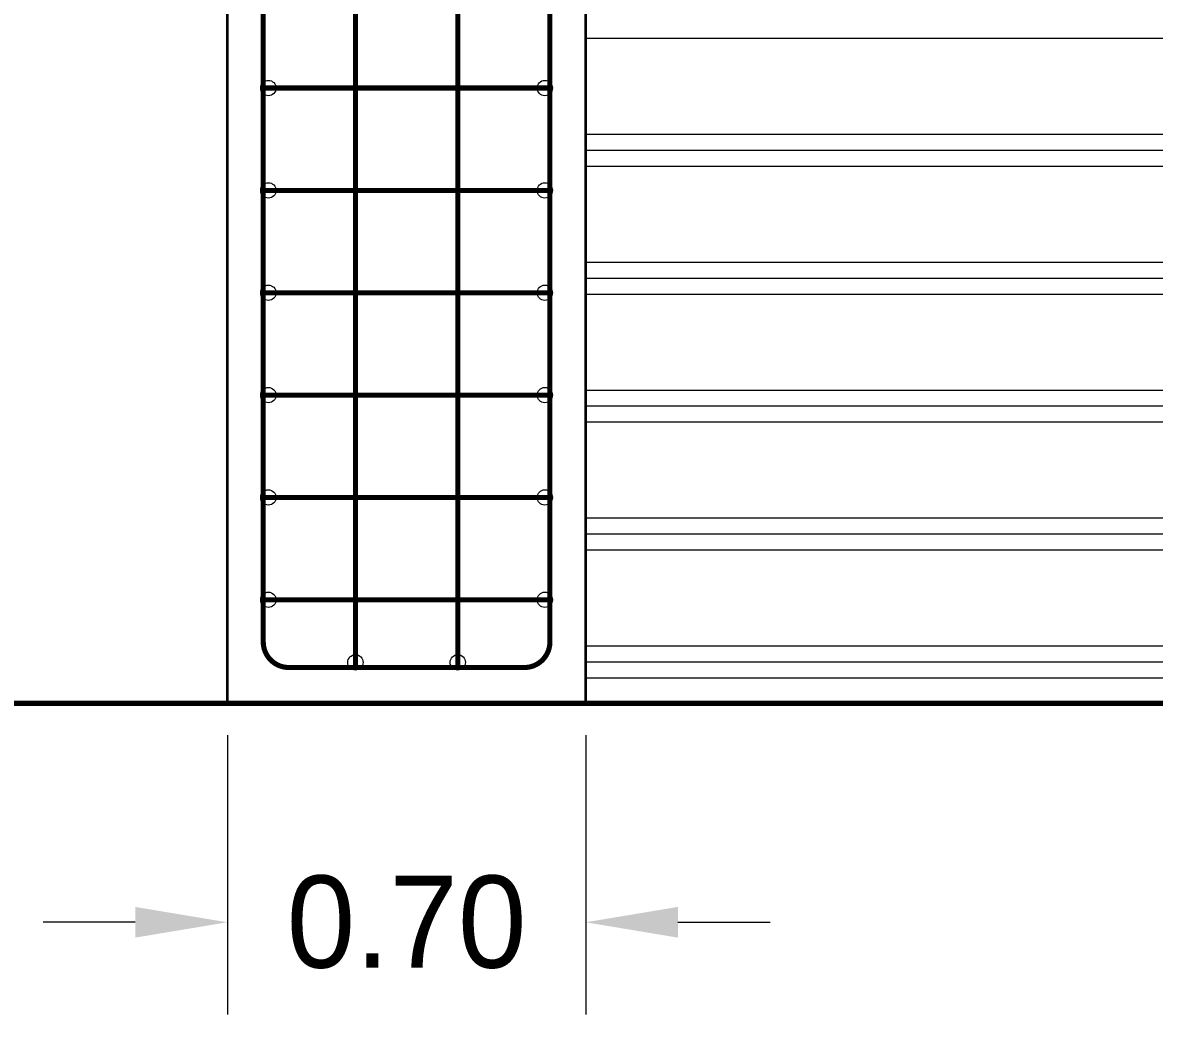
# Model space of a CAD drawing. Extents: x 10599 to 11843, y 9771 to 9967.
# Drawn here: x 11040.366 to 11042.577, y 9957.343 to 9959.281 of the extents above; entities that cross this region are included whole.
import ezdxf

# ---------------------------------------------------------------- set-up
doc = ezdxf.new("R2010")
doc.units = 0
doc.header["$MEASUREMENT"] = 0
doc.layers.add('taller', color=3, linetype='Continuous')
doc.dimstyles.get("Standard").update_dxf_attribs({"dimtxt": 0.18, "dimasz": 0.18, "dimexe": 0.18, "dimexo": 0.0625, "dimgap": 0.09, "dimtad": 0, "dimtih": 1, "dimtoh": 1, "dimdec": 4, "dimzin": 0, "dimdsep": 46, "dimtxsty": 'Standard', "dimcen": 0.09, "dimclrd": 254, "dimclre": 254, "dimadec": 0, "dimazin": 0, "dimtfac": 1, "dimtdec": 4, "dimtofl": 0, "dimtmove": 0, "dimatfit": 3, "dimfxl": 0, "dimtolj": 1, "dimtzin": 0, "dimarcsym": 0})

# ---------------------------------------------------------------- blocks, each defined once
blk = doc.blocks.new('*D28')
at = {"layer": 'taller', "color": 254, "linetype": 'Continuous', "lineweight": 0, "transparency": 16777216}
for p, q in [((11040.7663, 9957.8879), (11040.7663, 9957.3426)), ((11041.4663, 9957.8879), (11041.4663, 9957.3426)), ((11040.5863, 9957.5226), (11040.4063, 9957.5226)), ((11041.6463, 9957.5226), (11041.8263, 9957.5226))]:
    blk.add_line(p, q, dxfattribs=at)
for points in [[(11040.5863, 9957.5526), (11040.5863, 9957.4926), (11040.7663, 9957.5226)], [(11041.6463, 9957.5526), (11041.6463, 9957.4926), (11041.4663, 9957.5226)]]:
    blk.add_solid(points, dxfattribs=at)
at = {"layer": 'taller', "color": 0, "linetype": 'Continuous', "lineweight": 0, "transparency": 16777216, "insert": (11041.1163, 9957.5226), "char_height": 0.18, "attachment_point": 5}
blk.add_mtext('\\A1;0.70', dxfattribs=at)

msp = doc.modelspace()

# ---------------------------------------------------------------- hatches: boundary and pattern name
at = {"layer": 'taller', "linetype": 'Continuous', "lineweight": 0, "ltscale": 0.5}
h = msp.add_hatch(dxfattribs=at)
h.set_pattern_fill('PLAST')
h.paths.add_polyline_path([(11039.2663, 9959.2504), (11037.3209, 9959.2504), (11037.3183, 9959.1754), (11037.3183, 9958.7201), (11037.3663, 9957.9504), (11039.2663, 9957.9504)])
h.paths.add_polyline_path([(11043.4589, 9958.5562), (11043.4447, 9959.2504), (11041.4663, 9959.2504), (11041.4663, 9957.9504), (11043.3663, 9957.9504)])
at = {"layer": 'taller', "linetype": 'Continuous', "lineweight": 0}
h = msp.add_hatch(dxfattribs=at)
h.set_pattern_fill('GRAVEL', color=5)
h.set_pattern_definition([(228.0127875, (2.252365, 2), (-8, -9), [0.134536, -13.31908805]), (184.96974073, (2.162365, 1.9), (12, 1), [0.230868, -22.85592476]), (132.5104471, (1.932365, 1.88), (10, -11), [0.162788, -16.116032596]), (267.273689, (1.542365, 1.63), (1, 20), [0.210238, -20.81355804]), (292.83365418, (1.532365, 1.42), (-5, 12), [0.206155, -20.40937313]), (357.273689, (1.612365, 1.23), (-20, 1), [0.210238, -20.81355804]), (37.69424047, (1.822365, 1.22), (-13, -10), [0.278029, -27.52484855]), (72.25532837, (2.042365, 1.39), (7, 22), [0.262488, -25.9863215]), (121.4295656, (2.122365, 1.64), (-8, 13), [0.21095, -20.88407311]), (175.2363583, (2.012365, 1.82), (11, -1), [0.240832, -11.80076258]), (222.3974378, (1.772365, 1.84), (-12, -11), [0.311448, -30.833375005]), (138.8140748, (2.532365, 1.62), (-7, 6), [0.106301, -10.52384481]), (171.4692344, (2.452365, 1.69), (13, -2), [0.202237, -20.021511416]), (225, (2.2524, 1.72), (-1e-16, -1), [0.141421, -1.27279256]), (203.1985905, (2.18237, 1.84), (5, 2), [0.076158, -7.539615106]), (291.8014095, (2.11237, 1.81), (-1, 3), [0.107703, -5.27746181]), (30.9637565, (2.15237, 1.71), (3, 2), [0.174929, -5.656022895]), (161.5650512, (2.30237, 1.8), (2, -1), [0.126491, -3.03578666]), (16.38954033, (1.532365, 1.81), (10, 3), [0.1772, -17.54284515]), (70.34617594, (1.702365, 1.86), (-4, -11), [0.148661, -14.71740775]), (293.1985905, (2.30237, 2), (-2, 5), [0.152315, -7.463458106]), (343.61045967, (2.362365, 1.86), (-10, 3), [0.1772, -17.54284515]), (339.4439548, (1.53237, 1.19), (-5, 2), [0.17088, -8.373123745]), (294.77514057, (1.692365, 1.13), (-5, 11), [0.143178, -14.17464306]), (66.8014095, (2.31237, 1), (2, 5), [0.152315, -7.463458106]), (17.35402464, (2.372365, 1.14), (-13, -4), [0.167631, -16.595423614]), (69.4439548, (1.82237, 1), (-2, -5), [0.08544, -8.458563745]), (101.3099325, (2.25237, 1), (-1, 4), [0.05099, -5.048029514]), (165.9637565, (2.24237, 1.05), (3, -1), [0.206155, -3.916950626]), (186.00900596, (2.042365, 1.1), (10, 1), [0.19105, -18.913923175]), (303.6900675, (2.15237, 1.62), (-1, 2), [0.144222, -3.461329275]), (353.1572266, (2.232365, 1.5), (17, -2), [0.251794, -24.927562624]), (60.9453959, (2.48237, 1.47), (-4, -7), [0.102956, -10.19267414]), (90, (2.5324, 1.56), (-1, 1), [0.06, -0.94]), (120.25643716, (2.022365, 1.13), (4, -7), [0.138924, -13.75351999]), (48.0127875, (1.952365, 1.25), (8, 9), [0.269072, -13.18455205]), (0, (2.1324, 1.45), (1, 1), [0.26, -0.74]), (325.30484647, (2.392365, 1.45), (10, -7), [0.158114, -15.6532743]), (254.0546041, (2.52237, 1.36), (-1, -4), [0.145602, -7.13450789]), (207.64597536, (2.482365, 1.22), (-19, -10), [0.237065, -23.46947418]), (175.42607874, (2.272365, 1.11), (-13, 1), [0.250799, -24.82907341])])
edge = h.paths.add_edge_path()
edge.add_arc((11040.8463, 9959.1527), 0.015, 0, 360)
h = msp.add_hatch(dxfattribs=at)
h.set_pattern_fill('GRAVEL', color=5)
h.set_pattern_definition([(228.0127875, (2.792365, 2), (-8, -9), [0.134536, -13.31908805]), (184.96974073, (2.702365, 1.9), (12, 1), [0.230868, -22.85592476]), (132.5104471, (2.472365, 1.88), (10, -11), [0.162788, -16.116032596]), (267.273689, (2.082365, 1.63), (1, 20), [0.210238, -20.81355804]), (292.83365418, (2.072365, 1.42), (-5, 12), [0.206155, -20.40937313]), (357.273689, (2.152365, 1.23), (-20, 1), [0.210238, -20.81355804]), (37.69424047, (2.362365, 1.22), (-13, -10), [0.278029, -27.52484855]), (72.25532837, (2.582365, 1.39), (7, 22), [0.262488, -25.9863215]), (121.4295656, (2.662365, 1.64), (-8, 13), [0.21095, -20.88407311]), (175.2363583, (2.552365, 1.82), (11, -1), [0.240832, -11.80076258]), (222.3974378, (2.312365, 1.84), (-12, -11), [0.311448, -30.833375005]), (138.8140748, (3.072365, 1.62), (-7, 6), [0.106301, -10.52384481]), (171.4692344, (2.992365, 1.69), (13, -2), [0.202237, -20.021511416]), (225, (2.7924, 1.72), (-1e-16, -1), [0.141421, -1.27279256]), (203.1985905, (2.72237, 1.84), (5, 2), [0.076158, -7.539615106]), (291.8014095, (2.65237, 1.81), (-1, 3), [0.107703, -5.27746181]), (30.9637565, (2.69237, 1.71), (3, 2), [0.174929, -5.656022895]), (161.5650512, (2.84237, 1.8), (2, -1), [0.126491, -3.03578666]), (16.38954033, (2.072365, 1.81), (10, 3), [0.1772, -17.54284515]), (70.34617594, (2.242365, 1.86), (-4, -11), [0.148661, -14.71740775]), (293.1985905, (2.84237, 2), (-2, 5), [0.152315, -7.463458106]), (343.61045967, (2.902365, 1.86), (-10, 3), [0.1772, -17.54284515]), (339.4439548, (2.07237, 1.19), (-5, 2), [0.17088, -8.373123745]), (294.77514057, (2.232365, 1.13), (-5, 11), [0.143178, -14.17464306]), (66.8014095, (2.85237, 1), (2, 5), [0.152315, -7.463458106]), (17.35402464, (2.912365, 1.14), (-13, -4), [0.167631, -16.595423614]), (69.4439548, (2.36237, 1), (-2, -5), [0.08544, -8.458563745]), (101.3099325, (2.79237, 1), (-1, 4), [0.05099, -5.048029514]), (165.9637565, (2.78237, 1.05), (3, -1), [0.206155, -3.916950626]), (186.00900596, (2.582365, 1.1), (10, 1), [0.19105, -18.913923175]), (303.6900675, (2.69237, 1.62), (-1, 2), [0.144222, -3.461329275]), (353.1572266, (2.772365, 1.5), (17, -2), [0.251794, -24.927562624]), (60.9453959, (3.02237, 1.47), (-4, -7), [0.102956, -10.19267414]), (90, (3.0724, 1.56), (-1, 1), [0.06, -0.94]), (120.25643716, (2.562365, 1.13), (4, -7), [0.138924, -13.75351999]), (48.0127875, (2.492365, 1.25), (8, 9), [0.269072, -13.18455205]), (0, (2.6724, 1.45), (1, 1), [0.26, -0.74]), (325.30484647, (2.932365, 1.45), (10, -7), [0.158114, -15.6532743]), (254.0546041, (3.06237, 1.36), (-1, -4), [0.145602, -7.13450789]), (207.64597536, (3.022365, 1.22), (-19, -10), [0.237065, -23.46947418]), (175.42607874, (2.812365, 1.11), (-13, 1), [0.250799, -24.82907341])])
edge = h.paths.add_edge_path()
edge.add_arc((11041.3863, 9959.1527), 0.015, 0, 360)
h = msp.add_hatch(dxfattribs=at)
h.set_pattern_fill('GRAVEL', color=5)
h.set_pattern_definition([(228.0127875, (2.252365, 1.8), (-8, -9), [0.134536, -13.31908805]), (184.96974073, (2.162365, 1.7), (12, 1), [0.230868, -22.85592476]), (132.5104471, (1.932365, 1.68), (10, -11), [0.162788, -16.116032596]), (267.273689, (1.542365, 1.43), (1, 20), [0.210238, -20.81355804]), (292.83365418, (1.532365, 1.22), (-5, 12), [0.206155, -20.40937313]), (357.273689, (1.612365, 1.03), (-20, 1), [0.210238, -20.81355804]), (37.69424047, (1.822365, 1.02), (-13, -10), [0.278029, -27.52484855]), (72.25532837, (2.042365, 1.19), (7, 22), [0.262488, -25.9863215]), (121.4295656, (2.122365, 1.44), (-8, 13), [0.21095, -20.88407311]), (175.2363583, (2.012365, 1.62), (11, -1), [0.240832, -11.80076258]), (222.3974378, (1.772365, 1.64), (-12, -11), [0.311448, -30.833375005]), (138.8140748, (2.532365, 1.42), (-7, 6), [0.106301, -10.52384481]), (171.4692344, (2.452365, 1.49), (13, -2), [0.202237, -20.021511416]), (225, (2.2524, 1.52), (-1e-16, -1), [0.141421, -1.27279256]), (203.1985905, (2.18237, 1.64), (5, 2), [0.076158, -7.539615106]), (291.8014095, (2.11237, 1.61), (-1, 3), [0.107703, -5.27746181]), (30.9637565, (2.15237, 1.51), (3, 2), [0.174929, -5.656022895]), (161.5650512, (2.30237, 1.6), (2, -1), [0.126491, -3.03578666]), (16.38954033, (1.532365, 1.61), (10, 3), [0.1772, -17.54284515]), (70.34617594, (1.702365, 1.66), (-4, -11), [0.148661, -14.71740775]), (293.1985905, (2.30237, 1.8), (-2, 5), [0.152315, -7.463458106]), (343.61045967, (2.362365, 1.66), (-10, 3), [0.1772, -17.54284515]), (339.4439548, (1.53237, 0.99), (-5, 2), [0.17088, -8.373123745]), (294.77514057, (1.692365, 0.93), (-5, 11), [0.143178, -14.17464306]), (66.8014095, (2.31237, 0.8), (2, 5), [0.152315, -7.463458106]), (17.35402464, (2.372365, 0.94), (-13, -4), [0.167631, -16.595423614]), (69.4439548, (1.82237, 0.8), (-2, -5), [0.08544, -8.458563745]), (101.3099325, (2.25237, 0.8), (-1, 4), [0.05099, -5.048029514]), (165.9637565, (2.24237, 0.85), (3, -1), [0.206155, -3.916950626]), (186.00900596, (2.042365, 0.9), (10, 1), [0.19105, -18.913923175]), (303.6900675, (2.15237, 1.42), (-1, 2), [0.144222, -3.461329275]), (353.1572266, (2.232365, 1.3), (17, -2), [0.251794, -24.927562624]), (60.9453959, (2.48237, 1.27), (-4, -7), [0.102956, -10.19267414]), (90, (2.5324, 1.36), (-1, 1), [0.06, -0.94]), (120.25643716, (2.022365, 0.93), (4, -7), [0.138924, -13.75351999]), (48.0127875, (1.952365, 1.05), (8, 9), [0.269072, -13.18455205]), (0, (2.1324, 1.25), (1, 1), [0.26, -0.74]), (325.30484647, (2.392365, 1.25), (10, -7), [0.158114, -15.6532743]), (254.0546041, (2.52237, 1.16), (-1, -4), [0.145602, -7.13450789]), (207.64597536, (2.482365, 1.02), (-19, -10), [0.237065, -23.46947418]), (175.42607874, (2.272365, 0.91), (-13, 1), [0.250799, -24.82907341])])
edge = h.paths.add_edge_path()
edge.add_arc((11040.8463, 9958.9527), 0.015, 0, 360)
h = msp.add_hatch(dxfattribs=at)
h.set_pattern_fill('GRAVEL', color=5)
h.set_pattern_definition([(228.0127875, (2.792365, 1.8), (-8, -9), [0.134536, -13.31908805]), (184.96974073, (2.702365, 1.7), (12, 1), [0.230868, -22.85592476]), (132.5104471, (2.472365, 1.68), (10, -11), [0.162788, -16.116032596]), (267.273689, (2.082365, 1.43), (1, 20), [0.210238, -20.81355804]), (292.83365418, (2.072365, 1.22), (-5, 12), [0.206155, -20.40937313]), (357.273689, (2.152365, 1.03), (-20, 1), [0.210238, -20.81355804]), (37.69424047, (2.362365, 1.02), (-13, -10), [0.278029, -27.52484855]), (72.25532837, (2.582365, 1.19), (7, 22), [0.262488, -25.9863215]), (121.4295656, (2.662365, 1.44), (-8, 13), [0.21095, -20.88407311]), (175.2363583, (2.552365, 1.62), (11, -1), [0.240832, -11.80076258]), (222.3974378, (2.312365, 1.64), (-12, -11), [0.311448, -30.833375005]), (138.8140748, (3.072365, 1.42), (-7, 6), [0.106301, -10.52384481]), (171.4692344, (2.992365, 1.49), (13, -2), [0.202237, -20.021511416]), (225, (2.7924, 1.52), (-1e-16, -1), [0.141421, -1.27279256]), (203.1985905, (2.72237, 1.64), (5, 2), [0.076158, -7.539615106]), (291.8014095, (2.65237, 1.61), (-1, 3), [0.107703, -5.27746181]), (30.9637565, (2.69237, 1.51), (3, 2), [0.174929, -5.656022895]), (161.5650512, (2.84237, 1.6), (2, -1), [0.126491, -3.03578666]), (16.38954033, (2.072365, 1.61), (10, 3), [0.1772, -17.54284515]), (70.34617594, (2.242365, 1.66), (-4, -11), [0.148661, -14.71740775]), (293.1985905, (2.84237, 1.8), (-2, 5), [0.152315, -7.463458106]), (343.61045967, (2.902365, 1.66), (-10, 3), [0.1772, -17.54284515]), (339.4439548, (2.07237, 0.99), (-5, 2), [0.17088, -8.373123745]), (294.77514057, (2.232365, 0.93), (-5, 11), [0.143178, -14.17464306]), (66.8014095, (2.85237, 0.8), (2, 5), [0.152315, -7.463458106]), (17.35402464, (2.912365, 0.94), (-13, -4), [0.167631, -16.595423614]), (69.4439548, (2.36237, 0.8), (-2, -5), [0.08544, -8.458563745]), (101.3099325, (2.79237, 0.8), (-1, 4), [0.05099, -5.048029514]), (165.9637565, (2.78237, 0.85), (3, -1), [0.206155, -3.916950626]), (186.00900596, (2.582365, 0.9), (10, 1), [0.19105, -18.913923175]), (303.6900675, (2.69237, 1.42), (-1, 2), [0.144222, -3.461329275]), (353.1572266, (2.772365, 1.3), (17, -2), [0.251794, -24.927562624]), (60.9453959, (3.02237, 1.27), (-4, -7), [0.102956, -10.19267414]), (90, (3.0724, 1.36), (-1, 1), [0.06, -0.94]), (120.25643716, (2.562365, 0.93), (4, -7), [0.138924, -13.75351999]), (48.0127875, (2.492365, 1.05), (8, 9), [0.269072, -13.18455205]), (0, (2.6724, 1.25), (1, 1), [0.26, -0.74]), (325.30484647, (2.932365, 1.25), (10, -7), [0.158114, -15.6532743]), (254.0546041, (3.06237, 1.16), (-1, -4), [0.145602, -7.13450789]), (207.64597536, (3.022365, 1.02), (-19, -10), [0.237065, -23.46947418]), (175.42607874, (2.812365, 0.91), (-13, 1), [0.250799, -24.82907341])])
edge = h.paths.add_edge_path()
edge.add_arc((11041.3863, 9958.9527), 0.015, 0, 360)
h = msp.add_hatch(dxfattribs=at)
h.set_pattern_fill('GRAVEL', color=5)
h.set_pattern_definition([(228.0127875, (2.252365, 1.6), (-8, -9), [0.134536, -13.31908805]), (184.96974073, (2.162365, 1.5), (12, 1), [0.230868, -22.85592476]), (132.5104471, (1.932365, 1.48), (10, -11), [0.162788, -16.116032596]), (267.273689, (1.542365, 1.23), (1, 20), [0.210238, -20.81355804]), (292.83365418, (1.532365, 1.02), (-5, 12), [0.206155, -20.40937313]), (357.273689, (1.612365, 0.83), (-20, 1), [0.210238, -20.81355804]), (37.69424047, (1.822365, 0.82), (-13, -10), [0.278029, -27.52484855]), (72.25532837, (2.042365, 0.99), (7, 22), [0.262488, -25.9863215]), (121.4295656, (2.122365, 1.24), (-8, 13), [0.21095, -20.88407311]), (175.2363583, (2.012365, 1.42), (11, -1), [0.240832, -11.80076258]), (222.3974378, (1.772365, 1.44), (-12, -11), [0.311448, -30.833375005]), (138.8140748, (2.532365, 1.22), (-7, 6), [0.106301, -10.52384481]), (171.4692344, (2.452365, 1.29), (13, -2), [0.202237, -20.021511416]), (225, (2.2524, 1.32), (-1e-16, -1), [0.141421, -1.27279256]), (203.1985905, (2.18237, 1.44), (5, 2), [0.076158, -7.539615106]), (291.8014095, (2.11237, 1.41), (-1, 3), [0.107703, -5.27746181]), (30.9637565, (2.15237, 1.31), (3, 2), [0.174929, -5.656022895]), (161.5650512, (2.30237, 1.4), (2, -1), [0.126491, -3.03578666]), (16.38954033, (1.532365, 1.41), (10, 3), [0.1772, -17.54284515]), (70.34617594, (1.702365, 1.46), (-4, -11), [0.148661, -14.71740775]), (293.1985905, (2.30237, 1.6), (-2, 5), [0.152315, -7.463458106]), (343.61045967, (2.362365, 1.46), (-10, 3), [0.1772, -17.54284515]), (339.4439548, (1.53237, 0.79), (-5, 2), [0.17088, -8.373123745]), (294.77514057, (1.692365, 0.73), (-5, 11), [0.143178, -14.17464306]), (66.8014095, (2.31237, 0.6), (2, 5), [0.152315, -7.463458106]), (17.35402464, (2.372365, 0.74), (-13, -4), [0.167631, -16.595423614]), (69.4439548, (1.82237, 0.6), (-2, -5), [0.08544, -8.458563745]), (101.3099325, (2.25237, 0.6), (-1, 4), [0.05099, -5.048029514]), (165.9637565, (2.24237, 0.65), (3, -1), [0.206155, -3.916950626]), (186.00900596, (2.042365, 0.7), (10, 1), [0.19105, -18.913923175]), (303.6900675, (2.15237, 1.22), (-1, 2), [0.144222, -3.461329275]), (353.1572266, (2.232365, 1.1), (17, -2), [0.251794, -24.927562624]), (60.9453959, (2.48237, 1.07), (-4, -7), [0.102956, -10.19267414]), (90, (2.5324, 1.16), (-1, 1), [0.06, -0.94]), (120.25643716, (2.022365, 0.73), (4, -7), [0.138924, -13.75351999]), (48.0127875, (1.952365, 0.85), (8, 9), [0.269072, -13.18455205]), (0, (2.1324, 1.05), (1, 1), [0.26, -0.74]), (325.30484647, (2.392365, 1.05), (10, -7), [0.158114, -15.6532743]), (254.0546041, (2.52237, 0.96), (-1, -4), [0.145602, -7.13450789]), (207.64597536, (2.482365, 0.82), (-19, -10), [0.237065, -23.46947418]), (175.42607874, (2.272365, 0.71), (-13, 1), [0.250799, -24.82907341])])
edge = h.paths.add_edge_path()
edge.add_arc((11040.8463, 9958.7527), 0.015, 0, 360)
h = msp.add_hatch(dxfattribs=at)
h.set_pattern_fill('GRAVEL', color=5)
h.set_pattern_definition([(228.0127875, (2.792365, 1.6), (-8, -9), [0.134536, -13.31908805]), (184.96974073, (2.702365, 1.5), (12, 1), [0.230868, -22.85592476]), (132.5104471, (2.472365, 1.48), (10, -11), [0.162788, -16.116032596]), (267.273689, (2.082365, 1.23), (1, 20), [0.210238, -20.81355804]), (292.83365418, (2.072365, 1.02), (-5, 12), [0.206155, -20.40937313]), (357.273689, (2.152365, 0.83), (-20, 1), [0.210238, -20.81355804]), (37.69424047, (2.362365, 0.82), (-13, -10), [0.278029, -27.52484855]), (72.25532837, (2.582365, 0.99), (7, 22), [0.262488, -25.9863215]), (121.4295656, (2.662365, 1.24), (-8, 13), [0.21095, -20.88407311]), (175.2363583, (2.552365, 1.42), (11, -1), [0.240832, -11.80076258]), (222.3974378, (2.312365, 1.44), (-12, -11), [0.311448, -30.833375005]), (138.8140748, (3.072365, 1.22), (-7, 6), [0.106301, -10.52384481]), (171.4692344, (2.992365, 1.29), (13, -2), [0.202237, -20.021511416]), (225, (2.7924, 1.32), (-1e-16, -1), [0.141421, -1.27279256]), (203.1985905, (2.72237, 1.44), (5, 2), [0.076158, -7.539615106]), (291.8014095, (2.65237, 1.41), (-1, 3), [0.107703, -5.27746181]), (30.9637565, (2.69237, 1.31), (3, 2), [0.174929, -5.656022895]), (161.5650512, (2.84237, 1.4), (2, -1), [0.126491, -3.03578666]), (16.38954033, (2.072365, 1.41), (10, 3), [0.1772, -17.54284515]), (70.34617594, (2.242365, 1.46), (-4, -11), [0.148661, -14.71740775]), (293.1985905, (2.84237, 1.6), (-2, 5), [0.152315, -7.463458106]), (343.61045967, (2.902365, 1.46), (-10, 3), [0.1772, -17.54284515]), (339.4439548, (2.07237, 0.79), (-5, 2), [0.17088, -8.373123745]), (294.77514057, (2.232365, 0.73), (-5, 11), [0.143178, -14.17464306]), (66.8014095, (2.85237, 0.6), (2, 5), [0.152315, -7.463458106]), (17.35402464, (2.912365, 0.74), (-13, -4), [0.167631, -16.595423614]), (69.4439548, (2.36237, 0.6), (-2, -5), [0.08544, -8.458563745]), (101.3099325, (2.79237, 0.6), (-1, 4), [0.05099, -5.048029514]), (165.9637565, (2.78237, 0.65), (3, -1), [0.206155, -3.916950626]), (186.00900596, (2.582365, 0.7), (10, 1), [0.19105, -18.913923175]), (303.6900675, (2.69237, 1.22), (-1, 2), [0.144222, -3.461329275]), (353.1572266, (2.772365, 1.1), (17, -2), [0.251794, -24.927562624]), (60.9453959, (3.02237, 1.07), (-4, -7), [0.102956, -10.19267414]), (90, (3.0724, 1.16), (-1, 1), [0.06, -0.94]), (120.25643716, (2.562365, 0.73), (4, -7), [0.138924, -13.75351999]), (48.0127875, (2.492365, 0.85), (8, 9), [0.269072, -13.18455205]), (0, (2.6724, 1.05), (1, 1), [0.26, -0.74]), (325.30484647, (2.932365, 1.05), (10, -7), [0.158114, -15.6532743]), (254.0546041, (3.06237, 0.96), (-1, -4), [0.145602, -7.13450789]), (207.64597536, (3.022365, 0.82), (-19, -10), [0.237065, -23.46947418]), (175.42607874, (2.812365, 0.71), (-13, 1), [0.250799, -24.82907341])])
edge = h.paths.add_edge_path()
edge.add_arc((11041.3863, 9958.7527), 0.015, 0, 360)
h = msp.add_hatch(dxfattribs=at)
h.set_pattern_fill('GRAVEL', color=5)
h.set_pattern_definition([(228.0127875, (2.252365, 1.4), (-8, -9), [0.134536, -13.31908805]), (184.96974073, (2.162365, 1.3), (12, 1), [0.230868, -22.85592476]), (132.5104471, (1.932365, 1.28), (10, -11), [0.162788, -16.116032596]), (267.273689, (1.542365, 1.03), (1, 20), [0.210238, -20.81355804]), (292.83365418, (1.532365, 0.82), (-5, 12), [0.206155, -20.40937313]), (357.273689, (1.612365, 0.63), (-20, 1), [0.210238, -20.81355804]), (37.69424047, (1.822365, 0.62), (-13, -10), [0.278029, -27.52484855]), (72.25532837, (2.042365, 0.79), (7, 22), [0.262488, -25.9863215]), (121.4295656, (2.122365, 1.04), (-8, 13), [0.21095, -20.88407311]), (175.2363583, (2.012365, 1.22), (11, -1), [0.240832, -11.80076258]), (222.3974378, (1.772365, 1.24), (-12, -11), [0.311448, -30.833375005]), (138.8140748, (2.532365, 1.02), (-7, 6), [0.106301, -10.52384481]), (171.4692344, (2.452365, 1.09), (13, -2), [0.202237, -20.021511416]), (225, (2.2524, 1.12), (-1e-16, -1), [0.141421, -1.27279256]), (203.1985905, (2.18237, 1.24), (5, 2), [0.076158, -7.539615106]), (291.8014095, (2.11237, 1.21), (-1, 3), [0.107703, -5.27746181]), (30.9637565, (2.15237, 1.11), (3, 2), [0.174929, -5.656022895]), (161.5650512, (2.30237, 1.2), (2, -1), [0.126491, -3.03578666]), (16.38954033, (1.532365, 1.21), (10, 3), [0.1772, -17.54284515]), (70.34617594, (1.702365, 1.26), (-4, -11), [0.148661, -14.71740775]), (293.1985905, (2.30237, 1.4), (-2, 5), [0.152315, -7.463458106]), (343.61045967, (2.362365, 1.26), (-10, 3), [0.1772, -17.54284515]), (339.4439548, (1.53237, 0.59), (-5, 2), [0.17088, -8.373123745]), (294.77514057, (1.692365, 0.53), (-5, 11), [0.143178, -14.17464306]), (66.8014095, (2.31237, 0.4), (2, 5), [0.152315, -7.463458106]), (17.35402464, (2.372365, 0.54), (-13, -4), [0.167631, -16.595423614]), (69.4439548, (1.82237, 0.4), (-2, -5), [0.08544, -8.458563745]), (101.3099325, (2.25237, 0.4), (-1, 4), [0.05099, -5.048029514]), (165.9637565, (2.24237, 0.45), (3, -1), [0.206155, -3.916950626]), (186.00900596, (2.042365, 0.5), (10, 1), [0.19105, -18.913923175]), (303.6900675, (2.15237, 1.02), (-1, 2), [0.144222, -3.461329275]), (353.1572266, (2.232365, 0.9), (17, -2), [0.251794, -24.927562624]), (60.9453959, (2.48237, 0.87), (-4, -7), [0.102956, -10.19267414]), (90, (2.5324, 0.96), (-1, 1), [0.06, -0.94]), (120.25643716, (2.022365, 0.53), (4, -7), [0.138924, -13.75351999]), (48.0127875, (1.952365, 0.65), (8, 9), [0.269072, -13.18455205]), (0, (2.1324, 0.85), (1, 1), [0.26, -0.74]), (325.30484647, (2.392365, 0.85), (10, -7), [0.158114, -15.6532743]), (254.0546041, (2.52237, 0.76), (-1, -4), [0.145602, -7.13450789]), (207.64597536, (2.482365, 0.62), (-19, -10), [0.237065, -23.46947418]), (175.42607874, (2.272365, 0.51), (-13, 1), [0.250799, -24.82907341])])
edge = h.paths.add_edge_path()
edge.add_arc((11040.8463, 9958.5527), 0.015, 0, 360)
h = msp.add_hatch(dxfattribs=at)
h.set_pattern_fill('GRAVEL', color=5)
h.set_pattern_definition([(228.0127875, (2.792365, 1.4), (-8, -9), [0.134536, -13.31908805]), (184.96974073, (2.702365, 1.3), (12, 1), [0.230868, -22.85592476]), (132.5104471, (2.472365, 1.28), (10, -11), [0.162788, -16.116032596]), (267.273689, (2.082365, 1.03), (1, 20), [0.210238, -20.81355804]), (292.83365418, (2.072365, 0.82), (-5, 12), [0.206155, -20.40937313]), (357.273689, (2.152365, 0.63), (-20, 1), [0.210238, -20.81355804]), (37.69424047, (2.362365, 0.62), (-13, -10), [0.278029, -27.52484855]), (72.25532837, (2.582365, 0.79), (7, 22), [0.262488, -25.9863215]), (121.4295656, (2.662365, 1.04), (-8, 13), [0.21095, -20.88407311]), (175.2363583, (2.552365, 1.22), (11, -1), [0.240832, -11.80076258]), (222.3974378, (2.312365, 1.24), (-12, -11), [0.311448, -30.833375005]), (138.8140748, (3.072365, 1.02), (-7, 6), [0.106301, -10.52384481]), (171.4692344, (2.992365, 1.09), (13, -2), [0.202237, -20.021511416]), (225, (2.7924, 1.12), (-1e-16, -1), [0.141421, -1.27279256]), (203.1985905, (2.72237, 1.24), (5, 2), [0.076158, -7.539615106]), (291.8014095, (2.65237, 1.21), (-1, 3), [0.107703, -5.27746181]), (30.9637565, (2.69237, 1.11), (3, 2), [0.174929, -5.656022895]), (161.5650512, (2.84237, 1.2), (2, -1), [0.126491, -3.03578666]), (16.38954033, (2.072365, 1.21), (10, 3), [0.1772, -17.54284515]), (70.34617594, (2.242365, 1.26), (-4, -11), [0.148661, -14.71740775]), (293.1985905, (2.84237, 1.4), (-2, 5), [0.152315, -7.463458106]), (343.61045967, (2.902365, 1.26), (-10, 3), [0.1772, -17.54284515]), (339.4439548, (2.07237, 0.59), (-5, 2), [0.17088, -8.373123745]), (294.77514057, (2.232365, 0.53), (-5, 11), [0.143178, -14.17464306]), (66.8014095, (2.85237, 0.4), (2, 5), [0.152315, -7.463458106]), (17.35402464, (2.912365, 0.54), (-13, -4), [0.167631, -16.595423614]), (69.4439548, (2.36237, 0.4), (-2, -5), [0.08544, -8.458563745]), (101.3099325, (2.79237, 0.4), (-1, 4), [0.05099, -5.048029514]), (165.9637565, (2.78237, 0.45), (3, -1), [0.206155, -3.916950626]), (186.00900596, (2.582365, 0.5), (10, 1), [0.19105, -18.913923175]), (303.6900675, (2.69237, 1.02), (-1, 2), [0.144222, -3.461329275]), (353.1572266, (2.772365, 0.9), (17, -2), [0.251794, -24.927562624]), (60.9453959, (3.02237, 0.87), (-4, -7), [0.102956, -10.19267414]), (90, (3.0724, 0.96), (-1, 1), [0.06, -0.94]), (120.25643716, (2.562365, 0.53), (4, -7), [0.138924, -13.75351999]), (48.0127875, (2.492365, 0.65), (8, 9), [0.269072, -13.18455205]), (0, (2.6724, 0.85), (1, 1), [0.26, -0.74]), (325.30484647, (2.932365, 0.85), (10, -7), [0.158114, -15.6532743]), (254.0546041, (3.06237, 0.76), (-1, -4), [0.145602, -7.13450789]), (207.64597536, (3.022365, 0.62), (-19, -10), [0.237065, -23.46947418]), (175.42607874, (2.812365, 0.51), (-13, 1), [0.250799, -24.82907341])])
edge = h.paths.add_edge_path()
edge.add_arc((11041.3863, 9958.5527), 0.015, 0, 360)
h = msp.add_hatch(dxfattribs=at)
h.set_pattern_fill('GRAVEL', color=5)
h.set_pattern_definition([(228.0127875, (2.252365, 1.2), (-8, -9), [0.134536, -13.31908805]), (184.96974073, (2.162365, 1.1), (12, 1), [0.230868, -22.85592476]), (132.5104471, (1.932365, 1.08), (10, -11), [0.162788, -16.116032596]), (267.273689, (1.542365, 0.83), (1, 20), [0.210238, -20.81355804]), (292.83365418, (1.532365, 0.62), (-5, 12), [0.206155, -20.40937313]), (357.273689, (1.612365, 0.43), (-20, 1), [0.210238, -20.81355804]), (37.69424047, (1.822365, 0.42), (-13, -10), [0.278029, -27.52484855]), (72.25532837, (2.042365, 0.59), (7, 22), [0.262488, -25.9863215]), (121.4295656, (2.122365, 0.84), (-8, 13), [0.21095, -20.88407311]), (175.2363583, (2.012365, 1.02), (11, -1), [0.240832, -11.80076258]), (222.3974378, (1.772365, 1.04), (-12, -11), [0.311448, -30.833375005]), (138.8140748, (2.532365, 0.82), (-7, 6), [0.106301, -10.52384481]), (171.4692344, (2.452365, 0.89), (13, -2), [0.202237, -20.021511416]), (225, (2.2524, 0.92), (-1e-16, -1), [0.141421, -1.27279256]), (203.1985905, (2.18237, 1.04), (5, 2), [0.076158, -7.539615106]), (291.8014095, (2.11237, 1.01), (-1, 3), [0.107703, -5.27746181]), (30.9637565, (2.15237, 0.91), (3, 2), [0.174929, -5.656022895]), (161.5650512, (2.30237, 1), (2, -1), [0.126491, -3.03578666]), (16.38954033, (1.532365, 1.01), (10, 3), [0.1772, -17.54284515]), (70.34617594, (1.702365, 1.06), (-4, -11), [0.148661, -14.71740775]), (293.1985905, (2.30237, 1.2), (-2, 5), [0.152315, -7.463458106]), (343.61045967, (2.362365, 1.06), (-10, 3), [0.1772, -17.54284515]), (339.4439548, (1.53237, 0.39), (-5, 2), [0.17088, -8.373123745]), (294.77514057, (1.692365, 0.33), (-5, 11), [0.143178, -14.17464306]), (66.8014095, (2.31237, 0.2), (2, 5), [0.152315, -7.463458106]), (17.35402464, (2.372365, 0.34), (-13, -4), [0.167631, -16.595423614]), (69.4439548, (1.82237, 0.2), (-2, -5), [0.08544, -8.458563745]), (101.3099325, (2.25237, 0.2), (-1, 4), [0.05099, -5.048029514]), (165.9637565, (2.24237, 0.25), (3, -1), [0.206155, -3.916950626]), (186.00900596, (2.042365, 0.3), (10, 1), [0.19105, -18.913923175]), (303.6900675, (2.15237, 0.82), (-1, 2), [0.144222, -3.461329275]), (353.1572266, (2.232365, 0.7), (17, -2), [0.251794, -24.927562624]), (60.9453959, (2.48237, 0.67), (-4, -7), [0.102956, -10.19267414]), (90, (2.5324, 0.76), (-1, 1), [0.06, -0.94]), (120.25643716, (2.022365, 0.33), (4, -7), [0.138924, -13.75351999]), (48.0127875, (1.952365, 0.45), (8, 9), [0.269072, -13.18455205]), (0, (2.1324, 0.65), (1, 1), [0.26, -0.74]), (325.30484647, (2.392365, 0.65), (10, -7), [0.158114, -15.6532743]), (254.0546041, (2.52237, 0.56), (-1, -4), [0.145602, -7.13450789]), (207.64597536, (2.482365, 0.42), (-19, -10), [0.237065, -23.46947418]), (175.42607874, (2.272365, 0.31), (-13, 1), [0.250799, -24.82907341])])
edge = h.paths.add_edge_path()
edge.add_arc((11040.8463, 9958.3527), 0.015, 0, 360)
h = msp.add_hatch(dxfattribs=at)
h.set_pattern_fill('GRAVEL', color=5)
h.set_pattern_definition([(228.0127875, (2.792365, 1.2), (-8, -9), [0.134536, -13.31908805]), (184.96974073, (2.702365, 1.1), (12, 1), [0.230868, -22.85592476]), (132.5104471, (2.472365, 1.08), (10, -11), [0.162788, -16.116032596]), (267.273689, (2.082365, 0.83), (1, 20), [0.210238, -20.81355804]), (292.83365418, (2.072365, 0.62), (-5, 12), [0.206155, -20.40937313]), (357.273689, (2.152365, 0.43), (-20, 1), [0.210238, -20.81355804]), (37.69424047, (2.362365, 0.42), (-13, -10), [0.278029, -27.52484855]), (72.25532837, (2.582365, 0.59), (7, 22), [0.262488, -25.9863215]), (121.4295656, (2.662365, 0.84), (-8, 13), [0.21095, -20.88407311]), (175.2363583, (2.552365, 1.02), (11, -1), [0.240832, -11.80076258]), (222.3974378, (2.312365, 1.04), (-12, -11), [0.311448, -30.833375005]), (138.8140748, (3.072365, 0.82), (-7, 6), [0.106301, -10.52384481]), (171.4692344, (2.992365, 0.89), (13, -2), [0.202237, -20.021511416]), (225, (2.7924, 0.92), (-1e-16, -1), [0.141421, -1.27279256]), (203.1985905, (2.72237, 1.04), (5, 2), [0.076158, -7.539615106]), (291.8014095, (2.65237, 1.01), (-1, 3), [0.107703, -5.27746181]), (30.9637565, (2.69237, 0.91), (3, 2), [0.174929, -5.656022895]), (161.5650512, (2.84237, 1), (2, -1), [0.126491, -3.03578666]), (16.38954033, (2.072365, 1.01), (10, 3), [0.1772, -17.54284515]), (70.34617594, (2.242365, 1.06), (-4, -11), [0.148661, -14.71740775]), (293.1985905, (2.84237, 1.2), (-2, 5), [0.152315, -7.463458106]), (343.61045967, (2.902365, 1.06), (-10, 3), [0.1772, -17.54284515]), (339.4439548, (2.07237, 0.39), (-5, 2), [0.17088, -8.373123745]), (294.77514057, (2.232365, 0.33), (-5, 11), [0.143178, -14.17464306]), (66.8014095, (2.85237, 0.2), (2, 5), [0.152315, -7.463458106]), (17.35402464, (2.912365, 0.34), (-13, -4), [0.167631, -16.595423614]), (69.4439548, (2.36237, 0.2), (-2, -5), [0.08544, -8.458563745]), (101.3099325, (2.79237, 0.2), (-1, 4), [0.05099, -5.048029514]), (165.9637565, (2.78237, 0.25), (3, -1), [0.206155, -3.916950626]), (186.00900596, (2.582365, 0.3), (10, 1), [0.19105, -18.913923175]), (303.6900675, (2.69237, 0.82), (-1, 2), [0.144222, -3.461329275]), (353.1572266, (2.772365, 0.7), (17, -2), [0.251794, -24.927562624]), (60.9453959, (3.02237, 0.67), (-4, -7), [0.102956, -10.19267414]), (90, (3.0724, 0.76), (-1, 1), [0.06, -0.94]), (120.25643716, (2.562365, 0.33), (4, -7), [0.138924, -13.75351999]), (48.0127875, (2.492365, 0.45), (8, 9), [0.269072, -13.18455205]), (0, (2.6724, 0.65), (1, 1), [0.26, -0.74]), (325.30484647, (2.932365, 0.65), (10, -7), [0.158114, -15.6532743]), (254.0546041, (3.06237, 0.56), (-1, -4), [0.145602, -7.13450789]), (207.64597536, (3.022365, 0.42), (-19, -10), [0.237065, -23.46947418]), (175.42607874, (2.812365, 0.31), (-13, 1), [0.250799, -24.82907341])])
edge = h.paths.add_edge_path()
edge.add_arc((11041.3863, 9958.3527), 0.015, 0, 360)
h = msp.add_hatch(dxfattribs=at)
h.set_pattern_fill('GRAVEL', color=5)
h.set_pattern_definition([(228.0127875, (2.252365, 1), (-8, -9), [0.134536, -13.31908805]), (184.96974073, (2.162365, 0.9), (12, 1), [0.230868, -22.85592476]), (132.5104471, (1.932365, 0.88), (10, -11), [0.162788, -16.116032596]), (267.273689, (1.542365, 0.63), (1, 20), [0.210238, -20.81355804]), (292.83365418, (1.532365, 0.42), (-5, 12), [0.206155, -20.40937313]), (357.273689, (1.612365, 0.23), (-20, 1), [0.210238, -20.81355804]), (37.69424047, (1.822365, 0.22), (-13, -10), [0.278029, -27.52484855]), (72.25532837, (2.042365, 0.39), (7, 22), [0.262488, -25.9863215]), (121.4295656, (2.122365, 0.64), (-8, 13), [0.21095, -20.88407311]), (175.2363583, (2.012365, 0.82), (11, -1), [0.240832, -11.80076258]), (222.3974378, (1.772365, 0.84), (-12, -11), [0.311448, -30.833375005]), (138.8140748, (2.532365, 0.62), (-7, 6), [0.106301, -10.52384481]), (171.4692344, (2.452365, 0.69), (13, -2), [0.202237, -20.021511416]), (225, (2.2524, 0.72), (-1e-16, -1), [0.141421, -1.27279256]), (203.1985905, (2.18237, 0.84), (5, 2), [0.076158, -7.539615106]), (291.8014095, (2.11237, 0.81), (-1, 3), [0.107703, -5.27746181]), (30.9637565, (2.15237, 0.71), (3, 2), [0.174929, -5.656022895]), (161.5650512, (2.30237, 0.8), (2, -1), [0.126491, -3.03578666]), (16.38954033, (1.532365, 0.81), (10, 3), [0.1772, -17.54284515]), (70.34617594, (1.702365, 0.86), (-4, -11), [0.148661, -14.71740775]), (293.1985905, (2.30237, 1), (-2, 5), [0.152315, -7.463458106]), (343.61045967, (2.362365, 0.86), (-10, 3), [0.1772, -17.54284515]), (339.4439548, (1.53237, 0.19), (-5, 2), [0.17088, -8.373123745]), (294.77514057, (1.692365, 0.13), (-5, 11), [0.143178, -14.17464306]), (66.8014095, (2.31237, 0), (2, 5), [0.152315, -7.463458106]), (17.35402464, (2.372365, 0.14), (-13, -4), [0.167631, -16.595423614]), (69.4439548, (1.82237, 0), (-2, -5), [0.08544, -8.458563745]), (101.3099325, (2.25237, 0), (-1, 4), [0.05099, -5.048029514]), (165.9637565, (2.24237, 0.05), (3, -1), [0.206155, -3.916950626]), (186.00900596, (2.042365, 0.1), (10, 1), [0.19105, -18.913923175]), (303.6900675, (2.15237, 0.62), (-1, 2), [0.144222, -3.461329275]), (353.1572266, (2.232365, 0.5), (17, -2), [0.251794, -24.927562624]), (60.9453959, (2.48237, 0.47), (-4, -7), [0.102956, -10.19267414]), (90, (2.5324, 0.56), (-1, 1), [0.06, -0.94]), (120.25643716, (2.022365, 0.13), (4, -7), [0.138924, -13.75351999]), (48.0127875, (1.952365, 0.25), (8, 9), [0.269072, -13.18455205]), (0, (2.1324, 0.45), (1, 1), [0.26, -0.74]), (325.30484647, (2.392365, 0.45), (10, -7), [0.158114, -15.6532743]), (254.0546041, (2.52237, 0.36), (-1, -4), [0.145602, -7.13450789]), (207.64597536, (2.482365, 0.22), (-19, -10), [0.237065, -23.46947418]), (175.42607874, (2.272365, 0.11), (-13, 1), [0.250799, -24.82907341])])
edge = h.paths.add_edge_path()
edge.add_arc((11040.8463, 9958.1527), 0.015, 0, 360)
h = msp.add_hatch(dxfattribs=at)
h.set_pattern_fill('GRAVEL', color=5)
h.set_pattern_definition([(228.0127875, (2.792365, 1), (-8, -9), [0.134536, -13.31908805]), (184.96974073, (2.702365, 0.9), (12, 1), [0.230868, -22.85592476]), (132.5104471, (2.472365, 0.88), (10, -11), [0.162788, -16.116032596]), (267.273689, (2.082365, 0.63), (1, 20), [0.210238, -20.81355804]), (292.83365418, (2.072365, 0.42), (-5, 12), [0.206155, -20.40937313]), (357.273689, (2.152365, 0.23), (-20, 1), [0.210238, -20.81355804]), (37.69424047, (2.362365, 0.22), (-13, -10), [0.278029, -27.52484855]), (72.25532837, (2.582365, 0.39), (7, 22), [0.262488, -25.9863215]), (121.4295656, (2.662365, 0.64), (-8, 13), [0.21095, -20.88407311]), (175.2363583, (2.552365, 0.82), (11, -1), [0.240832, -11.80076258]), (222.3974378, (2.312365, 0.84), (-12, -11), [0.311448, -30.833375005]), (138.8140748, (3.072365, 0.62), (-7, 6), [0.106301, -10.52384481]), (171.4692344, (2.992365, 0.69), (13, -2), [0.202237, -20.021511416]), (225, (2.7924, 0.72), (-1e-16, -1), [0.141421, -1.27279256]), (203.1985905, (2.72237, 0.84), (5, 2), [0.076158, -7.539615106]), (291.8014095, (2.65237, 0.81), (-1, 3), [0.107703, -5.27746181]), (30.9637565, (2.69237, 0.71), (3, 2), [0.174929, -5.656022895]), (161.5650512, (2.84237, 0.8), (2, -1), [0.126491, -3.03578666]), (16.38954033, (2.072365, 0.81), (10, 3), [0.1772, -17.54284515]), (70.34617594, (2.242365, 0.86), (-4, -11), [0.148661, -14.71740775]), (293.1985905, (2.84237, 1), (-2, 5), [0.152315, -7.463458106]), (343.61045967, (2.902365, 0.86), (-10, 3), [0.1772, -17.54284515]), (339.4439548, (2.07237, 0.19), (-5, 2), [0.17088, -8.373123745]), (294.77514057, (2.232365, 0.13), (-5, 11), [0.143178, -14.17464306]), (66.8014095, (2.85237, 0), (2, 5), [0.152315, -7.463458106]), (17.35402464, (2.912365, 0.14), (-13, -4), [0.167631, -16.595423614]), (69.4439548, (2.36237, 0), (-2, -5), [0.08544, -8.458563745]), (101.3099325, (2.79237, 0), (-1, 4), [0.05099, -5.048029514]), (165.9637565, (2.78237, 0.05), (3, -1), [0.206155, -3.916950626]), (186.00900596, (2.582365, 0.1), (10, 1), [0.19105, -18.913923175]), (303.6900675, (2.69237, 0.62), (-1, 2), [0.144222, -3.461329275]), (353.1572266, (2.772365, 0.5), (17, -2), [0.251794, -24.927562624]), (60.9453959, (3.02237, 0.47), (-4, -7), [0.102956, -10.19267414]), (90, (3.0724, 0.56), (-1, 1), [0.06, -0.94]), (120.25643716, (2.562365, 0.13), (4, -7), [0.138924, -13.75351999]), (48.0127875, (2.492365, 0.25), (8, 9), [0.269072, -13.18455205]), (0, (2.6724, 0.45), (1, 1), [0.26, -0.74]), (325.30484647, (2.932365, 0.45), (10, -7), [0.158114, -15.6532743]), (254.0546041, (3.06237, 0.36), (-1, -4), [0.145602, -7.13450789]), (207.64597536, (3.022365, 0.22), (-19, -10), [0.237065, -23.46947418]), (175.42607874, (2.812365, 0.11), (-13, 1), [0.250799, -24.82907341])])
edge = h.paths.add_edge_path()
edge.add_arc((11041.3863, 9958.1527), 0.015, 0, 360)
h = msp.add_hatch(dxfattribs=at)
h.set_pattern_fill('GRAVEL', color=5)
h.set_pattern_definition([(228.0127875, (2.422365, 0.87773), (-8, -9), [0.134536, -13.31908805]), (184.96974073, (2.332365, 0.777727), (12, 1), [0.230868, -22.85592476]), (132.5104471, (2.102365, 0.75773), (10, -11), [0.162788, -16.116032596]), (267.273689, (1.712365, 0.507727), (1, 20), [0.210238, -20.81355804]), (292.83365418, (1.702365, 0.297727), (-5, 12), [0.206155, -20.40937313]), (357.273689, (1.782365, 0.107727), (-20, 1), [0.210238, -20.81355804]), (37.69424047, (1.992365, 0.097727), (-13, -10), [0.278029, -27.52484855]), (72.25532837, (2.212365, 0.267727), (7, 22), [0.262488, -25.9863215]), (121.4295656, (2.292365, 0.517727), (-8, 13), [0.21095, -20.88407311]), (175.2363583, (2.182365, 0.69773), (11, -1), [0.240832, -11.80076258]), (222.3974378, (1.942365, 0.717727), (-12, -11), [0.311448, -30.833375005]), (138.8140748, (2.702365, 0.49773), (-7, 6), [0.106301, -10.52384481]), (171.4692344, (2.622365, 0.567727), (13, -2), [0.202237, -20.021511416]), (225, (2.4224, 0.5977), (-1e-16, -1), [0.141421, -1.27279256]), (203.1985905, (2.35237, 0.71773), (5, 2), [0.076158, -7.539615106]), (291.8014095, (2.28237, 0.68773), (-1, 3), [0.107703, -5.27746181]), (30.9637565, (2.32237, 0.58773), (3, 2), [0.174929, -5.656022895]), (161.5650512, (2.47237, 0.67773), (2, -1), [0.126491, -3.03578666]), (16.38954033, (1.702365, 0.68773), (10, 3), [0.1772, -17.54284515]), (70.34617594, (1.872365, 0.73773), (-4, -11), [0.148661, -14.71740775]), (293.1985905, (2.47237, 0.87773), (-2, 5), [0.152315, -7.463458106]), (343.61045967, (2.532365, 0.73773), (-10, 3), [0.1772, -17.54284515]), (339.4439548, (1.70237, 0.06773), (-5, 2), [0.17088, -8.373123745]), (294.77514057, (1.862365, 0.00773), (-5, 11), [0.143178, -14.17464306]), (66.8014095, (2.48237, -0.12227), (2, 5), [0.152315, -7.463458106]), (17.35402464, (2.542365, 0.01773), (-13, -4), [0.167631, -16.595423614]), (69.4439548, (1.99237, -0.12227), (-2, -5), [0.08544, -8.458563745]), (101.3099325, (2.42237, -0.12227), (-1, 4), [0.05099, -5.048029514]), (165.9637565, (2.41237, -0.07227), (3, -1), [0.206155, -3.916950626]), (186.00900596, (2.212365, -0.022273), (10, 1), [0.19105, -18.913923175]), (303.6900675, (2.32237, 0.49773), (-1, 2), [0.144222, -3.461329275]), (353.1572266, (2.402365, 0.377727), (17, -2), [0.251794, -24.927562624]), (60.9453959, (2.65237, 0.34773), (-4, -7), [0.102956, -10.19267414]), (90, (2.7024, 0.4377), (-1, 1), [0.06, -0.94]), (120.25643716, (2.192365, 0.00773), (4, -7), [0.138924, -13.75351999]), (48.0127875, (2.122365, 0.12773), (8, 9), [0.269072, -13.18455205]), (0, (2.3024, 0.3277), (1, 1), [0.26, -0.74]), (325.30484647, (2.562365, 0.32773), (10, -7), [0.158114, -15.6532743]), (254.0546041, (2.69237, 0.23773), (-1, -4), [0.145602, -7.13450789]), (207.64597536, (2.652365, 0.097727), (-19, -10), [0.237065, -23.46947418]), (175.42607874, (2.442365, -0.012273), (-13, 1), [0.250799, -24.82907341])])
edge = h.paths.add_edge_path()
edge.add_arc((11041.0163, 9958.0304), 0.015, 0, 360)
h = msp.add_hatch(dxfattribs=at)
h.set_pattern_fill('GRAVEL', color=5)
h.set_pattern_definition([(228.0127875, (2.622365, 0.87773), (-8, -9), [0.134536, -13.31908805]), (184.96974073, (2.532365, 0.777727), (12, 1), [0.230868, -22.85592476]), (132.5104471, (2.302365, 0.75773), (10, -11), [0.162788, -16.116032596]), (267.273689, (1.912365, 0.507727), (1, 20), [0.210238, -20.81355804]), (292.83365418, (1.902365, 0.297727), (-5, 12), [0.206155, -20.40937313]), (357.273689, (1.982365, 0.107727), (-20, 1), [0.210238, -20.81355804]), (37.69424047, (2.192365, 0.097727), (-13, -10), [0.278029, -27.52484855]), (72.25532837, (2.412365, 0.267727), (7, 22), [0.262488, -25.9863215]), (121.4295656, (2.492365, 0.517727), (-8, 13), [0.21095, -20.88407311]), (175.2363583, (2.382365, 0.69773), (11, -1), [0.240832, -11.80076258]), (222.3974378, (2.142365, 0.717727), (-12, -11), [0.311448, -30.833375005]), (138.8140748, (2.902365, 0.49773), (-7, 6), [0.106301, -10.52384481]), (171.4692344, (2.822365, 0.567727), (13, -2), [0.202237, -20.021511416]), (225, (2.6224, 0.5977), (-1e-16, -1), [0.141421, -1.27279256]), (203.1985905, (2.55237, 0.71773), (5, 2), [0.076158, -7.539615106]), (291.8014095, (2.48237, 0.68773), (-1, 3), [0.107703, -5.27746181]), (30.9637565, (2.52237, 0.58773), (3, 2), [0.174929, -5.656022895]), (161.5650512, (2.67237, 0.67773), (2, -1), [0.126491, -3.03578666]), (16.38954033, (1.902365, 0.68773), (10, 3), [0.1772, -17.54284515]), (70.34617594, (2.072365, 0.73773), (-4, -11), [0.148661, -14.71740775]), (293.1985905, (2.67237, 0.87773), (-2, 5), [0.152315, -7.463458106]), (343.61045967, (2.732365, 0.73773), (-10, 3), [0.1772, -17.54284515]), (339.4439548, (1.90237, 0.06773), (-5, 2), [0.17088, -8.373123745]), (294.77514057, (2.062365, 0.00773), (-5, 11), [0.143178, -14.17464306]), (66.8014095, (2.68237, -0.12227), (2, 5), [0.152315, -7.463458106]), (17.35402464, (2.742365, 0.01773), (-13, -4), [0.167631, -16.595423614]), (69.4439548, (2.19237, -0.12227), (-2, -5), [0.08544, -8.458563745]), (101.3099325, (2.62237, -0.12227), (-1, 4), [0.05099, -5.048029514]), (165.9637565, (2.61237, -0.07227), (3, -1), [0.206155, -3.916950626]), (186.00900596, (2.412365, -0.022273), (10, 1), [0.19105, -18.913923175]), (303.6900675, (2.52237, 0.49773), (-1, 2), [0.144222, -3.461329275]), (353.1572266, (2.602365, 0.377727), (17, -2), [0.251794, -24.927562624]), (60.9453959, (2.85237, 0.34773), (-4, -7), [0.102956, -10.19267414]), (90, (2.9024, 0.4377), (-1, 1), [0.06, -0.94]), (120.25643716, (2.392365, 0.00773), (4, -7), [0.138924, -13.75351999]), (48.0127875, (2.322365, 0.12773), (8, 9), [0.269072, -13.18455205]), (0, (2.5024, 0.3277), (1, 1), [0.26, -0.74]), (325.30484647, (2.762365, 0.32773), (10, -7), [0.158114, -15.6532743]), (254.0546041, (2.89237, 0.23773), (-1, -4), [0.145602, -7.13450789]), (207.64597536, (2.852365, 0.097727), (-19, -10), [0.237065, -23.46947418]), (175.42607874, (2.642365, -0.012273), (-13, 1), [0.250799, -24.82907341])])
edge = h.paths.add_edge_path()
edge.add_arc((11041.2163, 9958.0304), 0.015, 0, 360)

# ---------------------------------------------------------------- linework, layer by layer
at = {"layer": 'taller', "color": 7, "linetype": 'Continuous', "lineweight": 0, "const_width": 0.005, "flags": 128}
msp.add_lwpolyline([(11040.7663, 9957.9504), (11040.7663, 9959.5504), (11041.4663, 9959.5504), (11041.4663, 9957.9504)], close=True, dxfattribs=at)
at = {"layer": 'taller', "color": 5, "linetype": 'Continuous', "lineweight": 0, "const_width": 0.01, "flags": 128}
msp.add_lwpolyline([(11040.8785, 9959.484), (11041.3463, 9959.4804, -0.414214), (11041.3963, 9959.4304), (11041.3963, 9958.0704, -0.414214), (11041.3463, 9958.0204), (11040.8863, 9958.0204, -0.414214), (11040.8363, 9958.0704), (11040.8363, 9959.4304, -0.414214), (11040.8863, 9959.4804), (11040.9813, 9959.4797)], format="xyb", dxfattribs=at)
for points in [[(11041.0163, 9958.0204), (11041.0163, 9959.4829)], [(11041.2163, 9958.0204), (11041.2163, 9959.4814)], [(11040.8363, 9959.1527), (11041.3963, 9959.1527)], [(11040.8363, 9958.9527), (11041.3963, 9958.9527)], [(11040.8363, 9958.7527), (11041.3963, 9958.7527)], [(11040.8363, 9958.5527), (11041.3963, 9958.5527)], [(11040.8363, 9958.3527), (11041.3963, 9958.3527)], [(11040.8363, 9958.1527), (11041.3963, 9958.1527)]]:
    msp.add_lwpolyline(points, dxfattribs=at)
at = {"layer": 'taller', "color": 7, "linetype": 'Continuous', "lineweight": 0, "flags": 128}
msp.add_lwpolyline([(11041.4663, 9959.2504), (11043.4663, 9959.2504)], dxfattribs=at)
at = {"layer": 'taller', "color": 7, "linetype": 'Continuous', "lineweight": 0, "const_width": 0.01, "flags": 128}
msp.add_lwpolyline([(11037.3663, 9957.9504), (11043.3663, 9957.9504)], dxfattribs=at)
at = {"layer": 'taller', "color": 5, "linetype": 'Continuous', "lineweight": 0}
for centre in [(11040.8463, 9959.1527), (11041.3863, 9959.1527), (11040.8463, 9958.9527), (11041.3863, 9958.9527), (11040.8463, 9958.7527), (11041.3863, 9958.7527), (11040.8463, 9958.5527), (11041.3863, 9958.5527), (11040.8463, 9958.3527), (11041.3863, 9958.3527), (11040.8463, 9958.1527), (11041.3863, 9958.1527), (11041.0163, 9958.0304), (11041.2163, 9958.0304)]:
    msp.add_circle(centre, 0.015, dxfattribs=at)

# ---------------------------------------------------------------- dimensions: what is measured, and where the dimension line sits
at = {"layer": 'taller', "color": 7, "linetype": 'Continuous', "lineweight": 0}
dim = msp.add_linear_dim(base=(11041.4663, 9957.5226), p1=(11040.7663, 9957.9504), p2=(11041.4663, 9957.9504), dimstyle='Standard', override={"dimtih": 0, "dimtoh": 0, "dimdec": 2, "dimdsep": 0, "dimaunit": 1, "dimadec": 3, "dimtdec": 2, "dimlwd": 0, "dimlwe": 0}, dxfattribs=at)
dim.commit()
dim.dimension.update_dxf_attribs({"geometry": '*D28', "text_midpoint": (11041.1163, 9957.5226)})

doc.saveas('drawing.dxf')
